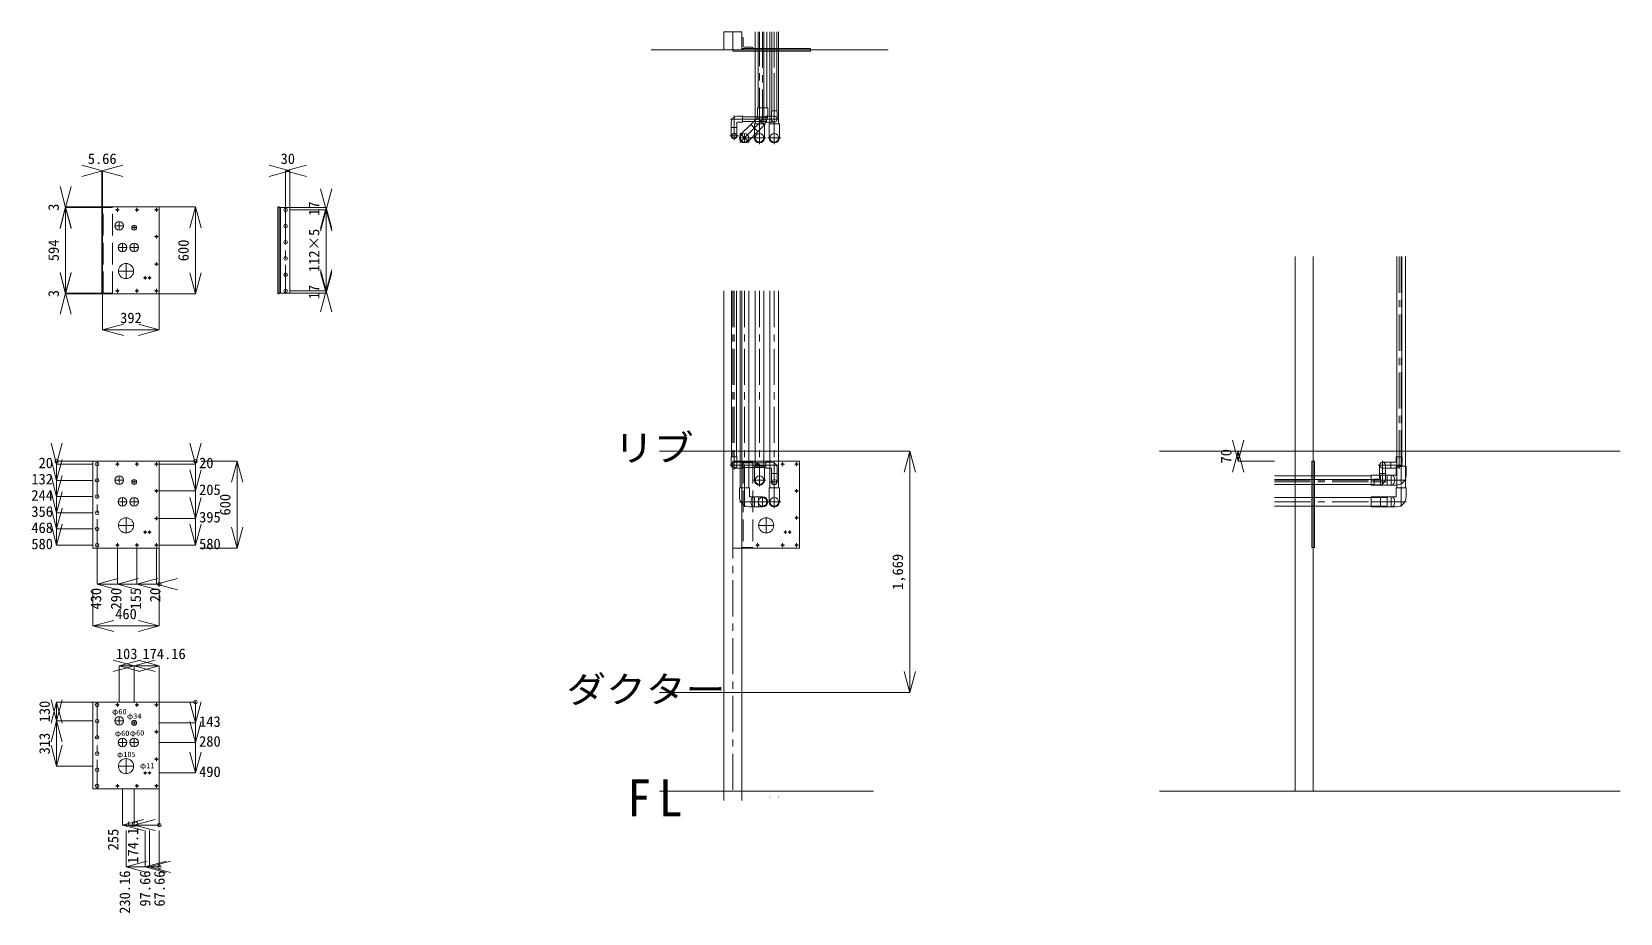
# Model space of a CAD drawing. Units: millimetres at full size, sheet at 1:50. Extents: x -29943 to 12787, y -4404 to 10657.
# Drawn here: x -29943 to -18958, y -2140 to 3954 of the extents above; entities that cross this region are included whole.
import ezdxf
from ezdxf.enums import TextEntityAlignment as Align

# ---------------------------------------------------------------- set-up
doc = ezdxf.new("R2010")
doc.units = ezdxf.units.MM
doc.header["$LTSCALE"] = 50
doc.header["$PDMODE"] = 32
doc.header["$PDSIZE"] = 25
doc.linetypes.add('CHAIN1', pattern=[8, 5, -1, 1, -1])
doc.linetypes.add('DASHED3', pattern=[4, 3, -1])
for name, color, linetype, lineweight in [('3-0_Lev', 3, 'Continuous', 9), ('3-1_125sq', 7, 'Continuous', 9), ('3-2_カチオン添加', 7, 'Continuous', 18), ('3-3_混合槽移送', 7, 'Continuous', 18), ('3-4_受ピット移送', 7, 'Continuous', 18), ('3-5_市水', 7, 'Continuous', 18), ('3-7_PL', 4, 'Continuous', 9), ('3-8_カチオンH', 4, 'CHAIN1', 9), ('3-9_混合槽H', 4, 'CHAIN1', 9), ('3-A_受ピットH', 4, 'CHAIN1', 9), ('3-B_市水H', 4, 'CHAIN1', 9), ('3-C_ケーブルH', 4, 'CHAIN1', 9), ('3-E_寸法', 4, 'Continuous', 9)]:
    doc.layers.add(name, color=color, linetype=linetype, lineweight=lineweight)
doc.styles.add('ＭＳ ゴシック', font='')
doc.styles.get('ＭＳ ゴシック').set_extended_font_data('MS Gothic')

msp = doc.modelspace()

# ---------------------------------------------------------------- linework, layer by layer
at = {"layer": '3-0_Lev'}
for p, q in [((-25600.66, 1054.34), (-24121.34, 1054.34)), ((-22143.74, 1054.34), (-18958.31, 1054.34)), ((-25600.66, -614.66), (-24121.34, -614.66)), ((-25600.66, -1295.66), (-24121.34, -1295.66)), ((-22143.74, -1295.66), (-18958.31, -1295.66))]:
    msp.add_line(p, q, dxfattribs=at)
at = {"layer": '3-1_125sq', "color": 4, "linetype": 'CHAIN1'}
for p, q in [((-25093.89, 3828.61), (-25093.89, 3953.61)), ((-25102.89, 3233.61), (-25068.89, 3233.61)), ((-25043.89, 3220.61), (-24983.89, 3220.61)), ((-24940.69, 3220.61), (-24880.69, 3220.61)), ((-24835.96, 3220.61), (-24775.96, 3220.61)), ((-25093.89, 2161.82), (-25093.89, -1335.35))]:
    msp.add_line(p, q, dxfattribs=at)
at = {"layer": '3-1_125sq'}
for p, q in [((-25660.5, 3828.61), (-24019.77, 3828.61)), ((-21206.6, 2398.87), (-21206.6, -1295.66)), ((-21081.6, 2398.87), (-21081.6, -1295.66)), ((-25156.39, 2161.82), (-25156.39, -1361.5)), ((-25031.39, 2161.82), (-25031.39, -1361.5))]:
    msp.add_line(p, q, dxfattribs=at)
msp.add_lwpolyline([(-25156.39, 3828.61), (-25031.39, 3828.61), (-25031.39, 3953.61), (-25156.39, 3953.61)], close=True, dxfattribs=at)
at = {"layer": '3-2_カチオン添加'}
for p, q in [((-24824.89, 3407.61), (-24824.89, 3953.61)), ((-24790.89, 3407.61), (-24790.89, 3953.61)), ((-24827.89, 3407.61), (-24787.89, 3407.61)), ((-24827.89, 3349.61), (-24827.89, 3407.61)), ((-24787.89, 3407.61), (-24787.89, 3349.61)), ((-25105.89, 3291.61), (-25105.89, 3329.61)), ((-25065.89, 3369.61), (-25027.89, 3369.61)), ((-25027.89, 3329.61), (-25065.89, 3329.61)), ((-25065.89, 3329.61), (-25065.89, 3291.61)), ((-25027.89, 3369.61), (-25027.89, 3329.61)), ((-25027.89, 3366.61), (-24865.89, 3366.61)), ((-25027.89, 3332.61), (-24865.89, 3332.61)), ((-24865.89, 3369.61), (-24807.89, 3369.61)), ((-24865.89, 3329.61), (-24865.89, 3369.61)), ((-24807.89, 3329.61), (-24865.89, 3329.61)), ((-25105.89, 3291.61), (-25065.89, 3291.61)), ((-25105.89, 3233.61), (-25105.89, 3291.61)), ((-25065.89, 3291.61), (-25105.89, 3291.61)), ((-25065.89, 3291.61), (-25065.89, 3233.61)), ((-20503.6, 2398.87), (-20503.6, 1015.34)), ((-20469.6, 2398.87), (-20469.6, 1015.34)), ((-25105.89, 1015.34), (-25065.89, 1015.34)), ((-25105.89, 957.34), (-25105.89, 1015.34)), ((-25065.89, 1015.34), (-25065.89, 957.34)), ((-20506.6, 1015.34), (-20466.6, 1015.34)), ((-20506.6, 977.34), (-20506.6, 1015.34)), ((-20466.6, 1015.34), (-20466.6, 977.34)), ((-25085.89, 977.34), (-25027.89, 977.34)), ((-25027.89, 937.34), (-25085.89, 937.34)), ((-25027.89, 977.34), (-25027.89, 937.34)), ((-24865.89, 977.34), (-24827.89, 977.34)), ((-24865.89, 937.34), (-24865.89, 977.34)), ((-24827.89, 937.34), (-24865.89, 937.34)), ((-24827.89, 899.34), (-24827.89, 937.34)), ((-24827.89, 899.34), (-24787.89, 899.34)), ((-24827.89, 841.34), (-24827.89, 899.34)), ((-24787.89, 899.34), (-24827.89, 899.34)), ((-24787.89, 937.34), (-24787.89, 899.34)), ((-24787.89, 899.34), (-24787.89, 841.34)), ((-20622.6, 899.34), (-20622.6, 957.34)), ((-20582.6, 899.34), (-20622.6, 899.34)), ((-20622.6, 899.34), (-20582.6, 899.34)), ((-20622.6, 861.34), (-20622.6, 899.34)), ((-20602.6, 977.34), (-20544.6, 977.34)), ((-20544.6, 937.34), (-20602.6, 937.34)), ((-20582.6, 957.34), (-20582.6, 899.34)), ((-20582.6, 899.34), (-20582.6, 861.34)), ((-20544.6, 977.34), (-20506.6, 977.34)), ((-20544.6, 937.34), (-20544.6, 977.34)), ((-20544.6, 977.34), (-20544.6, 937.34)), ((-20506.6, 937.34), (-20544.6, 937.34)), ((-20660.6, 858.34), (-21349.94, 858.34)), ((-20660.6, 824.34), (-21349.94, 824.34)), ((-20660.6, 861.34), (-20622.6, 861.34)), ((-20660.6, 821.34), (-20660.6, 861.34)), ((-20622.6, 821.34), (-20660.6, 821.34))]:
    msp.add_line(p, q, dxfattribs=at)
at = {"layer": '3-2_カチオン添加', "color": 4, "linetype": 'CHAIN1', "lineweight": 9}
for p, q in [((-24807.89, 3407.61), (-24807.89, 3953.61)), ((-24807.89, 3319.61), (-24807.89, 3417.61)), ((-25017.89, 3349.61), (-25110.53, 3349.61)), ((-25085.89, 3281.61), (-25085.89, 3374.25)), ((-25085.89, 3203.61), (-25085.89, 3301.61)), ((-25027.89, 3349.61), (-24865.89, 3349.61)), ((-24777.89, 3349.61), (-24875.89, 3349.61)), ((-24837.89, 3349.61), (-24777.89, 3349.61)), ((-24807.89, 3319.61), (-24807.89, 3379.61)), ((-25115.89, 3233.61), (-25055.89, 3233.61)), ((-25085.89, 3216.61), (-25085.89, 3250.61)), ((-20486.6, 2398.87), (-20486.6, 1015.34)), ((-25085.89, 2161.82), (-25085.89, 1015.34)), ((-25085.89, 927.34), (-25085.89, 1025.34)), ((-20486.6, 1025.34), (-20486.6, 932.7)), ((-25115.89, 957.34), (-25055.89, 957.34)), ((-25115.89, 957.34), (-25017.89, 957.34)), ((-25085.89, 987.34), (-25085.89, 927.34)), ((-24865.89, 957.34), (-25027.89, 957.34)), ((-24875.89, 957.34), (-24783.25, 957.34)), ((-24807.89, 889.34), (-24807.89, 981.98)), ((-24807.89, 811.34), (-24807.89, 909.34)), ((-20632.6, 957.34), (-20534.6, 957.34)), ((-20572.6, 957.34), (-20632.6, 957.34)), ((-20602.6, 987.34), (-20602.6, 841.34)), ((-20602.6, 987.34), (-20602.6, 899.34)), ((-20602.6, 909.34), (-20602.6, 816.7)), ((-20554.6, 957.34), (-20461.96, 957.34)), ((-24837.89, 841.34), (-24777.89, 841.34)), ((-21349.94, 841.34), (-20660.6, 841.34)), ((-20670.6, 841.34), (-20577.96, 841.34))]:
    msp.add_line(p, q, dxfattribs=at)
at = {"layer": '3-2_カチオン添加', "color": 3, "lineweight": 9}
for p, q in [((-25102.89, 2161.82), (-25102.89, 1015.34)), ((-25068.89, 2161.82), (-25068.89, 1015.34)), ((-25027.89, 974.34), (-24865.89, 974.34)), ((-25027.89, 940.34), (-24865.89, 940.34))]:
    msp.add_line(p, q, dxfattribs=at)
at = {"layer": '3-2_カチオン添加', "lineweight": 9}
msp.add_circle((-25085.89, 3233.61), 17, dxfattribs=at)
at = {"layer": '3-2_カチオン添加'}
for centre, radius, start, end in [((-25065.89, 3329.61), 40, 90, 180), ((-24807.89, 3349.61), 20, 180, 0), ((-24807.89, 3349.61), 20, 270, 90), ((-25085.89, 3233.61), 20, 180, 0), ((-25085.89, 957.34), 20, 90, 270), ((-25085.89, 957.34), 20, 180, 0), ((-24827.89, 937.34), 40, 0, 90), ((-20602.6, 957.34), 20, 90, 270), ((-20602.6, 957.34), 20, 0, 180), ((-20506.6, 977.34), 40, 270, 0), ((-24807.89, 841.34), 20, 180, 0), ((-20622.6, 861.34), 40, 270, 0)]:
    msp.add_arc(centre, radius, start, end, dxfattribs=at)
at = {"layer": '3-3_混合槽移送'}
for p, q in [((-24918.73, 3426.77), (-24918.73, 3953.61)), ((-24858.73, 3426.77), (-24858.73, 3953.61)), ((-24923.73, 3426.77), (-24923.73, 3362.34)), ((-24970.76, 3313.24), (-24925.2, 3358.8)), ((-24921.26, 3263.74), (-24970.76, 3313.24)), ((-24921.26, 3263.74), (-24888.88, 3296.12)), ((-25048.89, 800.34), (-24978.89, 800.34)), ((-25048.89, 739.34), (-25048.89, 800.34)), ((-24978.89, 800.34), (-24978.89, 739.34)), ((-24888.73, 739.34), (-24945.89, 739.34)), ((-24888.73, 669.34), (-24945.89, 669.34)), ((-20679.76, 739.34), (-20541.48, 739.34)), ((-20679.76, 669.34), (-20679.76, 739.34)), ((-20679.76, 669.34), (-20541.48, 669.34)), ((-20569.6, 669.34), (-20569.6, 739.34)), ((-20569.6, 739.34), (-20508.6, 739.34)), ((-20508.6, 669.34), (-20569.6, 669.34))]:
    msp.add_line(p, q, dxfattribs=at)
at = {"layer": '3-3_混合槽移送', "color": 4, "linetype": 'CHAIN1', "lineweight": 9}
for p, q in [((-24888.73, 3953.61), (-24888.73, 3426.77)), ((-24888.73, 3426.77), (-24888.73, 3345.77)), ((-25045.71, 3188.79), (-24938.94, 3295.56)), ((-24946.01, 3288.49), (-24888.73, 3345.77)), ((-25045.71, 3252.43), (-24982.07, 3188.79)), ((-25013.89, 3190.61), (-25013.89, 3250.61)), ((-25013.89, 3220.61), (-24882.5, 3220.61)), ((-20473.6, 2398.87), (-20473.6, 800.34)), ((-25013.89, 2161.82), (-25013.89, 800.34)), ((-25013.89, 810.34), (-25013.89, 668.72)), ((-20473.6, 810.34), (-20473.6, 668.72)), ((-24907.89, 704.34), (-25049.51, 704.34)), ((-24853.73, 704.34), (-24970.53, 704.34)), ((-24946.01, 669.34), (-24946.01, 739.34)), ((-24888.73, 739.34), (-24888.73, 669.34)), ((-21349.94, 704.34), (-20679.76, 704.34)), ((-20679.76, 704.34), (-20516.73, 704.34)), ((-20579.6, 704.34), (-20437.98, 704.34)), ((-20541.48, 669.34), (-20541.48, 739.34))]:
    msp.add_line(p, q, dxfattribs=at)
at = {"layer": '3-3_混合槽移送', "color": 1}
for p, q in [((-24946.01, 3288.49), (-24888.73, 3345.77)), ((-24888.73, 3380.98), (-24888.73, 3345.77)), ((-24853.73, 704.34), (-24970.53, 704.34)), ((-24888.73, 669.34), (-24888.73, 739.34)), ((-20679.76, 704.34), (-20516.73, 704.34))]:
    msp.add_line(p, q, dxfattribs=at)
at = {"layer": '3-3_混合槽移送', "color": 2}
for p, q in [((-24880.64, 3312.22), (-24922.28, 3353.86)), ((-24918.18, 3363.77), (-24859.28, 3363.77)), ((-20616.76, 674.89), (-20616.76, 733.79))]:
    msp.add_line(p, q, dxfattribs=at)
at = {"layer": '3-3_混合槽移送', "color": 3, "lineweight": 9}
for p, q in [((-20503.6, 2398.87), (-20503.6, 800.34)), ((-20443.6, 2398.87), (-20443.6, 800.34)), ((-25043.89, 2161.82), (-25043.89, 800.34)), ((-24983.89, 2161.82), (-24983.89, 800.34)), ((-20679.76, 734.34), (-21349.94, 734.34)), ((-20679.76, 674.34), (-21349.94, 674.34))]:
    msp.add_line(p, q, dxfattribs=at)
at = {"layer": '3-3_混合槽移送'}
for points in [[(-24923.73, 3426.77), (-24853.73, 3426.77), (-24853.73, 3380.98)], [(-25038.64, 3245.36), (-24970.76, 3313.24), (-24921.26, 3263.74), (-24989.14, 3195.86)], [(-20508.6, 739.34), (-20508.6, 800.34), (-20438.6, 800.34), (-20438.6, 739.34)], [(-24978.89, 739.34), (-24917.89, 739.34), (-24917.89, 669.34), (-24978.89, 669.34)]]:
    msp.add_lwpolyline(points, dxfattribs=at)
at = {"layer": '3-3_混合槽移送', "lineweight": 9}
msp.add_circle((-25013.89, 3220.61), 30, dxfattribs=at)
at = {"layer": '3-3_混合槽移送'}
for centre, radius, start, end in [((-24928.73, 3362.34), 5, 315, 0), ((-24973.73, 3380.98), 120, 315, 0), ((-25013.89, 3220.61), 35, 135, 315), ((-24978.89, 739.34), 70, 180, 270), ((-24888.73, 704.34), 35, 270, 90), ((-20508.6, 739.34), 70, 270, 0)]:
    msp.add_arc(centre, radius, start, end, dxfattribs=at)
at = {"layer": '3-3_混合槽移送', "color": 1}
msp.add_arc((-24973.73, 3380.98), 85, 315, 0, dxfattribs=at)
at = {"layer": '3-3_混合槽移送'}
for centre, major_axis, ratio in [((-24945.89, 704.34), (0, 35), 0.703874), ((-20541.48, 704.34), (0, -35), 0.707107)]:
    msp.add_ellipse(centre, major_axis=major_axis, ratio=ratio, start_param=6.28318531, end_param=9.42477796, dxfattribs=at)
at = {"layer": '3-4_受ピット移送'}
for p, q in [((-24940.89, 3953.61), (-24940.89, 3316.61)), ((-24880.89, 3953.61), (-24880.89, 3316.61)), ((-24945.89, 3316.61), (-24875.89, 3316.61)), ((-24945.89, 3220.61), (-24945.89, 3316.61)), ((-24875.89, 3316.61), (-24875.89, 3220.61)), ((-20503.6, 950.34), (-20503.6, 2398.87)), ((-20443.6, 950.34), (-20443.6, 2398.87)), ((-20679.76, 884.34), (-21349.94, 884.34)), ((-20679.76, 889.34), (-20541.48, 889.34)), ((-20679.76, 819.34), (-20679.76, 889.34)), ((-20569.6, 819.34), (-20569.6, 889.34)), ((-20569.6, 889.34), (-20508.6, 889.34)), ((-20679.76, 824.34), (-21349.94, 824.34)), ((-20679.76, 819.34), (-20541.48, 819.34)), ((-20508.6, 819.34), (-20569.6, 819.34))]:
    msp.add_line(p, q, dxfattribs=at)
at = {"layer": '3-4_受ピット移送', "color": 4, "linetype": 'CHAIN1', "lineweight": 9}
for p, q in [((-24910.89, 3316.61), (-24910.89, 3953.61)), ((-24910.89, 3175.61), (-24910.89, 3326.61)), ((-24955.89, 3220.61), (-24865.89, 3220.61)), ((-24940.89, 3220.61), (-24880.89, 3220.61)), ((-24910.9, 3190.61), (-24910.88, 3250.61)), ((-20473.6, 950.34), (-20473.6, 2398.87)), ((-24910.89, 2161.82), (-24910.89, 950.34)), ((-24910.89, 809.34), (-24910.89, 960.34)), ((-20541.48, 819.34), (-20541.48, 889.34)), ((-20473.6, 960.34), (-20473.6, 818.72)), ((-24955.89, 854.34), (-24865.89, 854.34)), ((-21349.94, 854.34), (-20679.76, 854.34)), ((-20679.76, 854.34), (-20516.73, 854.34)), ((-20579.6, 854.34), (-20437.98, 854.34))]:
    msp.add_line(p, q, dxfattribs=at)
at = {"layer": '3-4_受ピット移送', "color": 3, "lineweight": 9}
for p, q in [((-24940.89, 950.34), (-24940.89, 2161.82)), ((-24880.89, 950.34), (-24880.89, 2161.82)), ((-24837.89, -1335.35), (-24837.89, -1338.79))]:
    msp.add_line(p, q, dxfattribs=at)
at = {"layer": '3-4_受ピット移送', "color": 2}
msp.add_line((-20616.76, 824.89), (-20616.76, 883.79), dxfattribs=at)
at = {"layer": '3-4_受ピット移送', "color": 1}
msp.add_line((-20679.76, 854.34), (-20516.73, 854.34), dxfattribs=at)
at = {"layer": '3-4_受ピット移送', "lineweight": 9}
msp.add_line((-24777.89, -1335.35), (-24777.89, -1338.79), dxfattribs=at)
at = {"layer": '3-4_受ピット移送'}
for points in [[(-24945.89, 854.34), (-24945.89, 950.34), (-24875.89, 950.34), (-24875.89, 854.34)], [(-20508.6, 889.34), (-20508.6, 950.34), (-20438.6, 950.34), (-20438.6, 889.34)]]:
    msp.add_lwpolyline(points, dxfattribs=at)
at = {"layer": '3-4_受ピット移送', "lineweight": 9}
msp.add_circle((-24910.89, 3220.61), 30, dxfattribs=at)
at = {"layer": '3-4_受ピット移送'}
for centre, radius, start in [((-24910.89, 3220.61), 35, 180), ((-20508.6, 889.34), 70, 270), ((-24910.89, 854.34), 35, 180)]:
    msp.add_arc(centre, radius, start, 0, dxfattribs=at)
msp.add_ellipse((-20541.48, 854.34), major_axis=(0, -35), ratio=0.707107, start_param=6.28318531, end_param=9.42477796, dxfattribs=at)
at = {"layer": '3-5_市水'}
for p, q in [((-24837.89, 3316.61), (-24837.89, 3953.61)), ((-24777.89, 3316.61), (-24777.89, 3953.61)), ((-20503.6, 800.34), (-20503.6, 2398.87)), ((-20569.6, 734.34), (-21349.94, 734.34)), ((-20569.6, 674.34), (-21349.94, 674.34)), ((-20569.6, 669.34), (-20569.6, 739.34)), ((-20569.6, 739.34), (-20508.6, 739.34)), ((-20508.6, 669.34), (-20569.6, 669.34))]:
    msp.add_line(p, q, dxfattribs=at)
at = {"layer": '3-5_市水', "color": 4, "linetype": 'CHAIN1', "lineweight": 9}
for p, q in [((-24807.89, 3316.61), (-24807.89, 3953.61)), ((-24807.89, 3175.61), (-24807.89, 3326.61)), ((-24852.89, 3220.61), (-24762.89, 3220.61)), ((-24807.94, 3190.61), (-24807.83, 3250.61)), ((-20473.6, 2398.87), (-20473.6, 800.34)), ((-24807.89, 2161.82), (-24807.89, 800.34)), ((-24807.89, 659.34), (-24807.89, 810.34)), ((-20473.6, 810.34), (-20473.6, 668.72)), ((-24852.89, 704.34), (-24762.89, 704.34)), ((-21349.94, 704.34), (-20569.6, 704.34)), ((-20579.6, 704.34), (-20437.98, 704.34))]:
    msp.add_line(p, q, dxfattribs=at)
at = {"layer": '3-5_市水', "color": 3, "lineweight": 9}
for p, q in [((-24837.89, 2161.82), (-24837.89, 800.34)), ((-24777.89, 2161.82), (-24777.89, 800.34))]:
    msp.add_line(p, q, dxfattribs=at)
at = {"layer": '3-5_市水'}
for points in [[(-24842.89, 3220.61), (-24842.89, 3316.61), (-24772.89, 3316.61), (-24772.89, 3220.61)], [(-20443.6, 800.34), (-20443.6, 2394.01), (-20443.6, 2398.87)], [(-24842.89, 704.34), (-24842.89, 800.34), (-24772.89, 800.34), (-24772.89, 704.34)], [(-20508.6, 739.34), (-20508.6, 800.34), (-20438.6, 800.34), (-20438.6, 739.34)]]:
    msp.add_lwpolyline(points, dxfattribs=at)
at = {"layer": '3-5_市水', "lineweight": 9}
msp.add_circle((-24807.89, 3220.61), 30, dxfattribs=at)
at = {"layer": '3-5_市水'}
for centre, radius, start in [((-24807.89, 3220.61), 35, 180), ((-24807.89, 704.34), 35, 180), ((-20508.6, 739.34), 70, 270)]:
    msp.add_arc(centre, radius, start, 0, dxfattribs=at)
at = {"layer": '3-7_PL', "color": 7, "lineweight": 18}
for p, q in [((-25031.39, 3913.61), (-25031.39, 3838.61)), ((-25028.39, 3913.61), (-25031.39, 3913.61)), ((-25022.39, 3856.11), (-25022.39, 3907.61)), ((-24962.39, 3847.61), (-25013.89, 3847.61)), ((-25031.39, 3838.61), (-24956.39, 3838.61)), ((-24956.39, 3838.61), (-24956.39, 3841.61))]:
    msp.add_line(p, q, dxfattribs=at)
at = {"layer": '3-7_PL', "color": 7}
for p, q in [((-25093.73, 3828.61), (-24558.73, 3828.61)), ((-25093.73, 3818.61), (-24558.73, 3818.61)), ((-25026.39, 3838.61), (-24558.73, 3838.61)), ((-24558.73, 3818.61), (-24558.73, 3838.61)), ((-29452.55, 2739.37), (-29458.21, 2739.37)), ((-29458.21, 2145.37), (-29458.21, 2739.37)), ((-29452.55, 2142.37), (-29452.55, 2742.37)), ((-29060.55, 2742.37), (-29452.55, 2742.37)), ((-29060.55, 2142.37), (-29060.55, 2742.37)), ((-28241.96, 2742.37), (-28231.96, 2742.37)), ((-28241.96, 2742.37), (-28241.96, 2142.37)), ((-28231.96, 2742.37), (-28231.96, 2142.37)), ((-28231.96, 2739.37), (-28156.96, 2739.37)), ((-28222.96, 2739.37), (-28222.96, 2145.37)), ((-28156.96, 2739.37), (-28156.96, 2145.37)), ((-29452.55, 2145.37), (-29458.21, 2145.37)), ((-29060.55, 2142.37), (-29452.55, 2142.37)), ((-28241.96, 2142.37), (-28231.96, 2142.37)), ((-28231.96, 2145.37), (-28156.96, 2145.37)), ((-29520.55, 984.34), (-29520.55, 384.34)), ((-29060.55, 984.34), (-29520.55, 984.34)), ((-29060.55, 384.34), (-29060.55, 984.34)), ((-25093.89, 984.34), (-25093.89, 388.84)), ((-24633.73, 984.34), (-25093.89, 984.34)), ((-24633.73, 384.34), (-24633.73, 984.34)), ((-21091.6, 984.34), (-21071.6, 984.34)), ((-21081.6, 984.34), (-21081.6, 388.84)), ((-21071.6, 984.34), (-21071.6, 388.84)), ((-29060.55, 384.34), (-29520.55, 384.34)), ((-24633.73, 384.34), (-25093.89, 384.34)), ((-29520.55, -680.58), (-29520.55, -1280.58)), ((-29060.55, -680.58), (-29520.55, -680.58)), ((-29060.55, -1280.58), (-29060.55, -680.58)), ((-29060.55, -1280.58), (-29520.55, -1280.58))]:
    msp.add_line(p, q, dxfattribs=at)
at = {"layer": '3-7_PL'}
for p, q in [((-27906.96, 2722.37), (-27945.79, 2867.26)), ((-27906.96, 2722.37), (-27868.14, 2867.26)), ((-27906.96, 2739.37), (-28156.96, 2739.37)), ((-27906.96, 2722.37), (-28156.96, 2722.37)), ((-27906.96, 2739.37), (-27945.79, 2594.48)), ((-27906.96, 2722.37), (-27945.79, 2577.48)), ((-27906.96, 2739.37), (-27906.96, 2722.37)), ((-27906.96, 2739.37), (-27868.14, 2594.48)), ((-27906.96, 2722.37), (-27906.96, 2162.37)), ((-27906.96, 2722.37), (-27868.14, 2577.48)), ((-27906.96, 2162.37), (-27945.79, 2307.26)), ((-27906.96, 2162.37), (-27868.14, 2307.26)), ((-27906.96, 2145.37), (-27945.79, 2290.26)), ((-27906.96, 2145.37), (-27868.14, 2290.26)), ((-27906.96, 2162.37), (-28156.96, 2162.37)), ((-27906.96, 2145.37), (-28156.96, 2145.37)), ((-27906.96, 2162.37), (-27945.79, 2017.48)), ((-27906.96, 2162.37), (-27906.96, 2145.37)), ((-27906.96, 2162.37), (-27868.14, 2017.48))]:
    msp.add_line(p, q, dxfattribs=at)
at = {"layer": '3-7_PL', "color": 7, "linetype": 'DASHED3'}
for p, q in [((-29383.21, 2739.37), (-29452.55, 2739.37)), ((-29449.21, 2145.37), (-29449.21, 2739.37)), ((-29383.21, 2145.37), (-29383.21, 2739.37)), ((-29383.21, 2145.37), (-29452.55, 2145.37)), ((-25093.89, 981.34), (-25093.89, 384.34)), ((-24956.39, 981.34), (-25031.39, 981.34)), ((-25031.39, 384.34), (-25031.39, 981.34)), ((-25022.39, 981.34), (-25022.39, 387.34)), ((-24956.39, 981.34), (-24956.39, 387.34)), ((-24956.39, 387.34), (-25031.39, 387.34))]:
    msp.add_line(p, q, dxfattribs=at)
at = {"layer": '3-7_PL', "linetype": 'CHAIN1'}
for p, q in [((-29337.55, 2722.37), (-29363.55, 2722.37)), ((-29350.55, 2709.37), (-29350.55, 2735.37)), ((-29202.55, 2722.37), (-29228.55, 2722.37)), ((-29215.55, 2709.37), (-29215.55, 2735.37)), ((-29067.55, 2722.37), (-29093.55, 2722.37)), ((-29080.55, 2709.37), (-29080.55, 2735.37)), ((-28186.96, 2742.37), (-28186.96, 2145.37)), ((-28186.96, 2739.37), (-28186.96, 2722.37)), ((-29067.55, 2537.37), (-29093.55, 2537.37)), ((-29080.55, 2524.37), (-29080.55, 2550.37)), ((-29067.55, 2347.37), (-29093.55, 2347.37)), ((-29080.55, 2334.37), (-29080.55, 2360.37)), ((-29337.55, 2162.37), (-29363.55, 2162.37)), ((-29350.55, 2149.37), (-29350.55, 2175.37)), ((-29202.55, 2162.37), (-29228.55, 2162.37)), ((-29215.55, 2149.37), (-29215.55, 2175.37)), ((-29067.55, 2162.37), (-29093.55, 2162.37)), ((-29080.55, 2149.37), (-29080.55, 2175.37)), ((-29490.55, 984.34), (-29490.55, 384.34)), ((-29337.55, 964.34), (-29363.55, 964.34)), ((-29350.55, 951.34), (-29350.55, 977.34)), ((-29202.55, 964.34), (-29228.55, 964.34)), ((-29215.55, 951.34), (-29215.55, 977.34)), ((-29067.55, 964.34), (-29093.55, 964.34)), ((-29080.55, 951.34), (-29080.55, 977.34)), ((-24910.73, 964.34), (-24936.73, 964.34)), ((-24923.73, 951.34), (-24923.73, 977.34)), ((-24737.73, 964.34), (-24763.73, 964.34)), ((-24750.73, 951.34), (-24750.73, 977.34)), ((-24640.73, 964.34), (-24666.73, 964.34)), ((-24653.73, 951.34), (-24653.73, 977.34)), ((-29067.55, 779.34), (-29093.55, 779.34)), ((-29080.55, 766.34), (-29080.55, 792.34)), ((-24640.73, 779.34), (-24666.73, 779.34)), ((-24653.73, 766.34), (-24653.73, 792.34)), ((-29067.55, 589.34), (-29093.55, 589.34)), ((-29080.55, 576.34), (-29080.55, 602.34)), ((-24640.73, 593.84), (-24666.73, 593.84)), ((-24653.73, 580.84), (-24653.73, 606.84)), ((-29337.55, 404.34), (-29363.55, 404.34)), ((-29350.55, 391.34), (-29350.55, 417.34)), ((-29202.55, 404.34), (-29228.55, 404.34)), ((-29215.55, 391.34), (-29215.55, 417.34)), ((-29067.55, 404.34), (-29093.55, 404.34)), ((-29080.55, 391.34), (-29080.55, 417.34)), ((-24910.73, 404.34), (-24936.73, 404.34)), ((-24923.73, 391.34), (-24923.73, 417.34)), ((-24737.73, 404.34), (-24763.73, 404.34)), ((-24750.73, 391.34), (-24750.73, 417.34)), ((-24640.73, 404.34), (-24666.73, 404.34)), ((-24653.73, 391.34), (-24653.73, 417.34)), ((-29490.55, -680.58), (-29490.55, -1280.58)), ((-29337.55, -700.58), (-29363.55, -700.58)), ((-29350.55, -713.58), (-29350.55, -687.58)), ((-29202.55, -700.58), (-29228.55, -700.58)), ((-29215.55, -713.58), (-29215.55, -687.58)), ((-29067.55, -700.58), (-29093.55, -700.58)), ((-29080.55, -713.58), (-29080.55, -687.58)), ((-29080.55, -898.58), (-29080.55, -872.58)), ((-29067.55, -885.58), (-29093.55, -885.58)), ((-29067.55, -1075.58), (-29093.55, -1075.58)), ((-29080.55, -1088.58), (-29080.55, -1062.58)), ((-29337.55, -1260.58), (-29363.55, -1260.58)), ((-29350.55, -1273.58), (-29350.55, -1247.58)), ((-29202.55, -1260.58), (-29228.55, -1260.58)), ((-29215.55, -1273.58), (-29215.55, -1247.58)), ((-29067.55, -1260.58), (-29093.55, -1260.58)), ((-29080.55, -1273.58), (-29080.55, -1247.58))]:
    msp.add_line(p, q, dxfattribs=at)
at = {"layer": '3-7_PL', "color": 7}
msp.add_lwpolyline([(-21091.6, 984.34), (-21091.6, 388.84), (-21071.6, 388.84)], dxfattribs=at)
for centre in [(-29350.55, 2722.37), (-29215.55, 2722.37), (-29080.55, 2722.37), (-29080.55, 2537.37), (-29080.55, 2347.37), (-29350.55, 2162.37), (-29215.55, 2162.37), (-29080.55, 2162.37), (-29350.55, 964.34), (-29215.55, 964.34), (-29080.55, 964.34), (-24923.73, 964.34), (-24750.73, 964.34), (-24653.73, 964.34), (-29080.55, 779.34), (-24653.73, 779.34), (-29080.55, 589.34), (-24653.73, 593.84), (-29350.55, 404.34), (-29215.55, 404.34), (-29080.55, 404.34), (-24923.73, 404.34), (-24750.73, 404.34), (-24653.73, 404.34), (-29350.55, -700.58), (-29215.55, -700.58), (-29080.55, -700.58), (-29080.55, -885.58), (-29080.55, -1075.58), (-29350.55, -1260.58), (-29215.55, -1260.58), (-29080.55, -1260.58)]:
    msp.add_circle(centre, 6.5, dxfattribs=at)
at = {"layer": '3-7_PL', "color": 7, "lineweight": 18}
for centre, radius, start, end in [((-25028.39, 3907.61), 6, 0, 90), ((-25013.89, 3856.11), 8.5, 180, 270), ((-24962.39, 3841.61), 6, 0, 90)]:
    msp.add_arc(centre, radius, start, end, dxfattribs=at)
at = {"layer": '3-7_PL'}
for p in [(-28186.96, 2722.37), (-28186.96, 2610.37), (-28186.96, 2498.37), (-28186.96, 2386.37), (-28186.96, 2274.37), (-28186.96, 2162.37), (-29490.55, 964.34), (-29490.55, 852.34), (-29490.55, 740.34), (-29490.55, 628.34), (-29490.55, 516.34), (-29490.55, 404.34), (-29490.55, -700.58), (-29490.55, -812.58), (-29490.55, -924.58), (-29490.55, -1036.58), (-29490.55, -1148.58), (-29490.55, -1260.58)]:
    msp.add_point(p, dxfattribs=at)
at = {"layer": '3-8_カチオンH'}
for p, q in [((-29251.71, 2599.37), (-29217.71, 2599.37)), ((-29234.71, 2616.37), (-29234.71, 2582.37)), ((-29251.71, 841.34), (-29217.71, 841.34)), ((-29234.71, 858.34), (-29234.71, 824.34)), ((-24824.89, 841.34), (-24790.89, 841.34)), ((-24807.89, 858.34), (-24807.89, 824.34)), ((-29251.71, -823.58), (-29217.71, -823.58)), ((-29234.71, -806.58), (-29234.71, -840.58))]:
    msp.add_line(p, q, dxfattribs=at)
at = {"layer": '3-8_カチオンH', "color": 7, "linetype": 'Continuous'}
for centre in [(-29234.71, 2599.37), (-29234.71, 841.34), (-24807.89, 841.34), (-29234.71, -823.58)]:
    msp.add_circle(centre, 17, dxfattribs=at)
at = {"layer": '3-9_混合槽H'}
for p, q in [((-29345.55, 2462.37), (-29285.55, 2462.37)), ((-29315.55, 2492.37), (-29315.55, 2432.37)), ((-29345.55, 704.34), (-29285.55, 704.34)), ((-29315.55, 734.34), (-29315.55, 674.34)), ((-24918.73, 704.34), (-24858.73, 704.34)), ((-24888.73, 734.34), (-24888.73, 674.34)), ((-29345.55, -960.58), (-29285.55, -960.58)), ((-29315.55, -930.58), (-29315.55, -990.58))]:
    msp.add_line(p, q, dxfattribs=at)
at = {"layer": '3-9_混合槽H', "color": 7, "linetype": 'Continuous'}
for centre in [(-29315.55, 2462.37), (-29315.55, 704.34), (-24888.73, 704.34), (-29315.55, -960.58)]:
    msp.add_circle(centre, 30, dxfattribs=at)
at = {"layer": '3-A_受ピットH'}
for p, q in [((-29337.71, 2642.37), (-29337.71, 2582.37)), ((-29367.71, 2612.37), (-29307.71, 2612.37)), ((-29337.71, 884.34), (-29337.71, 824.34)), ((-24910.89, 884.34), (-24910.89, 824.34)), ((-29367.71, 854.34), (-29307.71, 854.34)), ((-24940.89, 854.34), (-24880.89, 854.34)), ((-29367.71, -810.58), (-29307.71, -810.58)), ((-29337.71, -780.58), (-29337.71, -840.58))]:
    msp.add_line(p, q, dxfattribs=at)
at = {"layer": '3-A_受ピットH', "color": 7, "linetype": 'Continuous'}
for centre in [(-29337.71, 2612.37), (-29337.71, 854.34), (-24910.89, 854.34), (-29337.71, -810.58)]:
    msp.add_circle(centre, 30, dxfattribs=at)
at = {"layer": '3-B_市水H'}
for p, q in [((-29264.71, 2462.37), (-29204.71, 2462.37)), ((-29234.71, 2492.37), (-29234.71, 2432.37)), ((-29264.71, 704.34), (-29204.71, 704.34)), ((-29234.71, 734.34), (-29234.71, 674.34)), ((-24837.89, 704.34), (-24777.89, 704.34)), ((-24807.89, 734.34), (-24807.89, 674.34)), ((-29264.71, -960.58), (-29204.71, -960.58)), ((-29234.71, -930.58), (-29234.71, -990.58))]:
    msp.add_line(p, q, dxfattribs=at)
at = {"layer": '3-B_市水H', "color": 7, "linetype": 'Continuous'}
for centre in [(-29234.71, 2462.37), (-29234.71, 704.34), (-24807.89, 704.34), (-29234.71, -960.58)]:
    msp.add_circle(centre, 30, dxfattribs=at)
at = {"layer": '3-C_ケーブルH'}
for p, q in [((-29290.71, 2351.87), (-29290.71, 2246.87)), ((-29343.21, 2299.37), (-29238.21, 2299.37)), ((-29169.21, 2252.37), (-29147.21, 2252.37)), ((-29158.21, 2241.37), (-29158.21, 2263.37)), ((-29139.21, 2252.37), (-29117.21, 2252.37)), ((-29128.21, 2241.37), (-29128.21, 2263.37)), ((-29290.71, 593.84), (-29290.71, 488.84)), ((-24863.89, 593.84), (-24863.89, 488.84)), ((-29343.21, 541.34), (-29238.21, 541.34)), ((-29169.21, 494.34), (-29147.21, 494.34)), ((-29158.21, 483.34), (-29158.21, 505.34)), ((-29139.21, 494.34), (-29117.21, 494.34)), ((-29128.21, 483.34), (-29128.21, 505.34)), ((-24916.39, 541.34), (-24811.39, 541.34)), ((-24742.39, 494.34), (-24720.39, 494.34)), ((-24731.39, 483.34), (-24731.39, 505.34)), ((-24712.39, 494.34), (-24690.39, 494.34)), ((-24701.39, 483.34), (-24701.39, 505.34)), ((-29290.71, -1071.08), (-29290.71, -1176.08)), ((-29343.21, -1123.58), (-29238.21, -1123.58)), ((-29169.21, -1170.58), (-29147.21, -1170.58)), ((-29158.21, -1181.58), (-29158.21, -1159.58)), ((-29139.21, -1170.58), (-29117.21, -1170.58)), ((-29128.21, -1181.58), (-29128.21, -1159.58))]:
    msp.add_line(p, q, dxfattribs=at)
at = {"layer": '3-C_ケーブルH', "color": 7, "linetype": 'Continuous'}
for centre, radius in [((-29290.71, 2299.37), 52.5), ((-29158.21, 2252.37), 5.5), ((-29128.21, 2252.37), 5.5), ((-29290.71, 541.34), 52.5), ((-24863.89, 541.34), 52.5), ((-29158.21, 494.34), 5.5), ((-29128.21, 494.34), 5.5), ((-24731.39, 494.34), 5.5), ((-24701.39, 494.34), 5.5), ((-29290.71, -1123.58), 52.5), ((-29158.21, -1170.58), 5.5), ((-29128.21, -1170.58), 5.5)]:
    msp.add_circle(centre, radius, dxfattribs=at)
at = {"layer": '3-E_寸法', "color": 7}
for p, q in [((-25093.73, 3818.61), (-25093.73, 3828.61)), ((-25025.73, 3828.61), (-25025.73, 3838.61))]:
    msp.add_line(p, q, dxfattribs=at)
at = {"layer": '3-E_寸法'}
for p, q in [((-29452.55, 2992.37), (-29597.44, 3031.19)), ((-29452.55, 2992.37), (-29597.44, 2953.55)), ((-29458.21, 2992.37), (-29313.32, 3031.19)), ((-29458.21, 2992.37), (-29452.55, 2992.37)), ((-29458.21, 2992.37), (-29313.32, 2953.55)), ((-29458.21, 2992.37), (-29458.21, 2742.37)), ((-29452.55, 2992.37), (-29452.55, 2742.37)), ((-28156.96, 2992.37), (-28301.85, 3031.19)), ((-28156.96, 2992.37), (-28301.85, 2953.55)), ((-28186.96, 2992.37), (-28042.08, 3031.19)), ((-28156.96, 2992.37), (-28186.96, 2992.37)), ((-28186.96, 2992.37), (-28042.08, 2953.55)), ((-28186.96, 2992.37), (-28186.96, 2742.37)), ((-28156.96, 2992.37), (-28156.96, 2742.37)), ((-29708.21, 2739.37), (-29747.03, 2884.26)), ((-29708.21, 2739.37), (-29669.39, 2884.26)), ((-29708.21, 2742.37), (-29747.03, 2597.48)), ((-29708.21, 2739.37), (-29747.03, 2594.48)), ((-29708.21, 2742.37), (-29708.21, 2739.37)), ((-29708.21, 2742.37), (-29669.39, 2597.48)), ((-29708.21, 2742.37), (-29458.21, 2742.37)), ((-29708.21, 2739.37), (-29458.21, 2739.37)), ((-29708.21, 2739.37), (-29708.21, 2145.37)), ((-29708.21, 2739.37), (-29669.39, 2594.48)), ((-28810.55, 2742.37), (-29060.55, 2742.37)), ((-28810.55, 2742.37), (-28849.37, 2597.48)), ((-28810.55, 2142.37), (-28810.55, 2742.37)), ((-28810.55, 2742.37), (-28771.73, 2597.48)), ((-29708.21, 2145.37), (-29747.03, 2290.26)), ((-29708.21, 2142.37), (-29747.03, 2287.26)), ((-29708.21, 2145.37), (-29669.39, 2290.26)), ((-29708.21, 2142.37), (-29669.39, 2287.26)), ((-28810.55, 2142.37), (-28849.37, 2287.26)), ((-28810.55, 2142.37), (-28771.73, 2287.26)), ((-29708.21, 2145.37), (-29747.03, 2000.48)), ((-29708.21, 2145.37), (-29458.21, 2145.37)), ((-29708.21, 2145.37), (-29708.21, 2142.37)), ((-29708.21, 2145.37), (-29669.39, 2000.48)), ((-29708.21, 2142.37), (-29458.21, 2142.37)), ((-29452.55, 1892.37), (-29452.55, 2142.37)), ((-29060.55, 1892.37), (-29060.55, 2142.37)), ((-28810.55, 2142.37), (-29060.55, 2142.37)), ((-29452.55, 1892.37), (-29307.66, 1931.19)), ((-29452.55, 1892.37), (-29060.55, 1892.37)), ((-29452.55, 1892.37), (-29307.66, 1853.55)), ((-29060.55, 1892.37), (-29205.44, 1931.19)), ((-29060.55, 1892.37), (-29205.44, 1853.55)), ((-29770.55, 964.34), (-29809.37, 1109.23)), ((-29770.55, 964.34), (-29731.73, 1109.23)), ((-28810.55, 964.34), (-28849.37, 1109.23)), ((-28810.55, 964.34), (-28771.73, 1109.23)), ((-21599.94, 984.34), (-21638.76, 1129.23)), ((-21599.94, 984.34), (-21561.11, 1129.23)), ((-29770.55, 852.34), (-29731.73, 997.23)), ((-23871.34, 1054.34), (-24121.34, 1054.34)), ((-23871.34, 1054.34), (-23910.17, 909.45)), ((-23871.34, -614.66), (-23871.34, 1054.34)), ((-23871.34, 1054.34), (-23832.52, 909.45)), ((-21599.94, 1054.34), (-21638.76, 909.45)), ((-21599.94, 1054.34), (-21599.94, 984.34)), ((-21599.94, 1054.34), (-21561.11, 909.45)), ((-21599.94, 1054.34), (-21349.94, 1054.34)), ((-29770.55, 984.34), (-29770.55, 964.34)), ((-29770.55, 984.34), (-29520.55, 984.34)), ((-29770.55, 964.34), (-29520.55, 964.34)), ((-29770.55, 740.34), (-29731.73, 885.23)), ((-28810.55, 984.34), (-29060.55, 984.34)), ((-28810.55, 964.34), (-29060.55, 964.34)), ((-28810.55, 984.34), (-28810.55, 964.34)), ((-28810.55, 779.34), (-28771.73, 924.23)), ((-28521.73, 984.34), (-28771.73, 984.34)), ((-28521.73, 984.34), (-28560.55, 839.45)), ((-28521.73, 984.34), (-28521.73, 384.34)), ((-28521.73, 984.34), (-28482.91, 839.45)), ((-21599.94, 984.34), (-21349.94, 984.34)), ((-29770.55, 852.34), (-29520.55, 852.34)), ((-29770.55, 628.34), (-29731.73, 773.23)), ((-28810.55, 779.34), (-29060.55, 779.34)), ((-29770.55, 740.34), (-29520.55, 740.34)), ((-29770.55, 516.34), (-29731.73, 661.23)), ((-28810.55, 589.34), (-28771.73, 734.23)), ((-29770.55, 628.34), (-29520.55, 628.34)), ((-29770.55, 404.34), (-29731.73, 549.23)), ((-28810.55, 589.34), (-29060.55, 589.34)), ((-28810.55, 404.34), (-28771.73, 549.23)), ((-29770.55, 516.34), (-29520.55, 516.34)), ((-28521.73, 384.34), (-28560.55, 529.23)), ((-28521.73, 384.34), (-28482.91, 529.23)), ((-29770.55, 404.34), (-29520.55, 404.34)), ((-29490.55, 134.34), (-29490.55, 384.34)), ((-29350.55, 134.34), (-29350.55, 384.34)), ((-29215.55, 134.34), (-29215.55, 384.34)), ((-29080.55, 134.34), (-29080.55, 384.34)), ((-28810.55, 404.34), (-29060.55, 404.34)), ((-29060.55, 134.34), (-29060.55, 384.34)), ((-28521.73, 384.34), (-28771.73, 384.34)), ((-29490.55, 134.34), (-29345.66, 95.52)), ((-29350.55, 134.34), (-29205.66, 95.52)), ((-29215.55, 134.34), (-29070.66, 95.52)), ((-29080.55, 134.34), (-28935.66, 173.16)), ((-29060.55, 134.34), (-29080.55, 134.34)), ((-29080.55, 134.34), (-28935.66, 95.52)), ((-29520.55, -154.48), (-29520.55, 95.52)), ((-29060.55, -154.48), (-29060.55, 95.52)), ((-29520.55, -154.48), (-29375.66, -115.66)), ((-29520.55, -154.48), (-29060.55, -154.48)), ((-29520.55, -154.48), (-29375.66, -193.31)), ((-29060.55, -154.48), (-29205.44, -115.66)), ((-29060.55, -154.48), (-29205.44, -193.31)), ((-29234.71, -430.58), (-29379.6, -391.75)), ((-29234.71, -430.58), (-29379.6, -469.4)), ((-29337.71, -430.58), (-29192.82, -391.75)), ((-29234.71, -430.58), (-29337.71, -430.58)), ((-29337.71, -430.58), (-29192.82, -469.4)), ((-29337.71, -430.58), (-29337.71, -680.58)), ((-29234.71, -430.58), (-29089.82, -391.75)), ((-29060.55, -430.58), (-29234.71, -430.58)), ((-29234.71, -430.58), (-29089.82, -469.4)), ((-29234.71, -430.58), (-29234.71, -680.58)), ((-29060.55, -430.58), (-29205.44, -391.75)), ((-29060.55, -430.58), (-29205.44, -469.4)), ((-29060.55, -430.58), (-29060.55, -680.58)), ((-23871.34, -614.66), (-23910.17, -469.77)), ((-23871.34, -614.66), (-23832.52, -469.77)), ((-23871.34, -614.66), (-24121.34, -614.66)), ((-29770.55, -810.58), (-29809.37, -665.69)), ((-29770.55, -680.58), (-29809.37, -825.46)), ((-29770.55, -810.58), (-29731.73, -665.69)), ((-29770.55, -680.58), (-29770.55, -810.58)), ((-29770.55, -680.58), (-29731.73, -825.46)), ((-29770.55, -680.58), (-29520.55, -680.58)), ((-28810.55, -680.58), (-29060.55, -680.58)), ((-28810.55, -823.58), (-28849.37, -678.69)), ((-28810.55, -823.58), (-28771.73, -678.69)), ((-28810.55, -680.58), (-28810.55, -823.58)), ((-29770.55, -810.58), (-29809.37, -955.46)), ((-29770.55, -810.58), (-29520.55, -810.58)), ((-29770.55, -810.58), (-29770.55, -1123.58)), ((-29770.55, -810.58), (-29731.73, -955.46)), ((-28810.55, -823.58), (-29060.55, -823.58)), ((-28810.55, -960.58), (-28771.73, -815.69)), ((-29770.55, -1123.58), (-29809.37, -978.69)), ((-29770.55, -1123.58), (-29731.73, -978.69)), ((-28810.55, -960.58), (-29060.55, -960.58)), ((-28810.55, -1170.58), (-28771.73, -1025.69)), ((-29770.55, -1123.58), (-29520.55, -1123.58)), ((-28810.55, -1170.58), (-29060.55, -1170.58)), ((-29315.55, -1530.58), (-29315.55, -1280.58)), ((-29234.71, -1530.58), (-29234.71, -1280.58)), ((-29060.55, -1530.58), (-29060.55, -1280.58)), ((-29315.55, -1530.58), (-29170.66, -1569.4)), ((-29234.71, -1530.58), (-29089.82, -1491.75)), ((-29060.55, -1530.58), (-29234.71, -1530.58)), ((-29234.71, -1530.58), (-29089.82, -1569.4)), ((-29290.71, -1819.4), (-29290.71, -1569.4)), ((-29158.21, -1819.4), (-29158.21, -1569.4)), ((-29128.21, -1819.4), (-29128.21, -1569.4)), ((-29060.55, -1819.4), (-29060.55, -1569.4)), ((-29290.71, -1819.4), (-29145.82, -1858.22)), ((-29158.21, -1819.4), (-29013.32, -1858.22)), ((-29128.21, -1819.4), (-28983.32, -1780.58)), ((-29060.55, -1819.4), (-29128.21, -1819.4)), ((-29128.21, -1819.4), (-28983.32, -1858.22))]:
    msp.add_line(p, q, dxfattribs=at)
for points in [[(-29770.55, 984.34), (-29770.55, 852.34), (-29809.37, 997.23)], [(-29770.55, 984.34), (-29770.55, 740.34), (-29809.37, 885.23)], [(-29770.55, 984.34), (-29770.55, 628.34), (-29809.37, 773.23)], [(-29770.55, 984.34), (-29770.55, 516.34), (-29809.37, 661.23)], [(-29770.55, 984.34), (-29770.55, 404.34), (-29809.37, 549.23)], [(-28810.55, 984.34), (-28810.55, 779.34), (-28849.37, 924.23)], [(-28810.55, 984.34), (-28810.55, 589.34), (-28849.37, 734.23)], [(-28810.55, 984.34), (-28810.55, 404.34), (-28849.37, 549.23)], [(-29060.55, 134.34), (-29490.55, 134.34), (-29345.66, 173.16)], [(-29060.55, 134.34), (-29350.55, 134.34), (-29205.66, 173.16)], [(-29060.55, 134.34), (-29215.55, 134.34), (-29070.66, 173.16)], [(-28810.55, -680.58), (-28810.55, -960.58), (-28849.37, -815.69)], [(-28810.55, -680.58), (-28810.55, -1170.58), (-28849.37, -1025.69)], [(-29060.55, -1530.58), (-29315.55, -1530.58), (-29170.66, -1491.75)], [(-29060.55, -1819.4), (-29290.71, -1819.4), (-29145.82, -1780.58)], [(-29060.55, -1819.4), (-29158.21, -1819.4), (-29013.32, -1780.58)]]:
    msp.add_lwpolyline(points, dxfattribs=at)
for p in [(-29770.55, 984.34), (-28810.55, 984.34), (-29060.55, 134.34), (-28810.55, -680.58), (-29060.55, -1530.58), (-29060.55, -1819.4)]:
    msp.add_point(p, dxfattribs=at)

# ---------------------------------------------------------------- texts
at = {"layer": '3-0_Lev', "style": 'ＭＳ ゴシック', "width": 1.1}
for s, p in [('リブ', (-25915.66, 929.34)), ('ダクター', (-26245.66, -739.66))]:
    msp.add_text(s, height=183.3, dxfattribs=at).set_placement(p, align=Align.BOTTOM_LEFT)
at = {"layer": '3-0_Lev', "insert": (-25825.66, -1470.66), "char_height": 256.6, "attachment_point": 7, "style": 'ＭＳ ゴシック'}
msp.add_mtext('\\T1.31;\\W0.95;FL', dxfattribs=at)
at = {"layer": '3-7_PL', "style": 'ＭＳ ゴシック'}
for s, p in [('17', (-27931.96, 2680.87)), ('112×5', (-27931.96, 2292.37)), ('17', (-27931.96, 2103.87))]:
    msp.add_text(s, height=73.31, rotation=90, dxfattribs=at).set_placement(p, align=Align.BOTTOM_LEFT)
at = {"layer": '3-8_カチオンH', "color": 7, "style": 'ＭＳ ゴシック'}
msp.add_text('φ34', height=36.66, dxfattribs=at).set_placement((-29284.71, -806.58), align=Align.BOTTOM_LEFT)
at = {"layer": '3-9_混合槽H', "color": 7, "style": 'ＭＳ ゴシック'}
msp.add_text('φ60', height=36.66, dxfattribs=at).set_placement((-29368.31, -925.51), align=Align.BOTTOM_LEFT)
at = {"layer": '3-A_受ピットH', "color": 7, "style": 'ＭＳ ゴシック'}
msp.add_text('φ60', height=36.66, dxfattribs=at).set_placement((-29387.71, -775.58), align=Align.BOTTOM_LEFT)
at = {"layer": '3-B_市水H', "color": 7, "style": 'ＭＳ ゴシック'}
msp.add_text('φ60', height=36.66, dxfattribs=at).set_placement((-29265.16, -922.93), align=Align.BOTTOM_LEFT)
at = {"layer": '3-C_ケーブルH', "color": 7, "style": 'ＭＳ ゴシック'}
for s, p in [('φ105', (-29353.21, -1071.08)), ('φ11', (-29194.79, -1149.39))]:
    msp.add_text(s, height=36.66, dxfattribs=at).set_placement(p, align=Align.BOTTOM_LEFT)
at = {"layer": '3-E_寸法', "style": 'ＭＳ ゴシック'}
for s, p in [('5.66', (-29555.38, 3017.37)), ('30', (-28221.96, 3017.37)), ('392', (-29331.55, 1917.37)), ('20', (-29895.55, 914.34)), ('20', (-28785.55, 914.34)), ('132', (-29945.55, 802.34)), ('244', (-29945.55, 690.34)), ('205', (-28785.55, 729.34)), ('356', (-29945.55, 578.34)), ('468', (-29945.55, 466.34)), ('395', (-28785.55, 539.34)), ('580', (-29945.55, 354.34)), ('580', (-28785.55, 354.34)), ('460', (-29365.55, -129.48)), ('103', (-29361.21, -405.58)), ('174.16', (-29177.27, -405.58)), ('143', (-28785.55, -873.58)), ('280', (-28785.55, -1010.58)), ('490', (-28785.55, -1220.58))]:
    msp.add_text(s, height=73.31, dxfattribs=at).set_placement(p, align=Align.BOTTOM_LEFT)
for s, p in [('3', (-29733.21, 2715.87)), ('594', (-29733.21, 2367.37)), ('600', (-28835.55, 2367.37)), ('3', (-29733.21, 2118.87)), ('70', (-21624.94, 969.34)), ('600', (-28546.73, 609.34)), ('1,669', (-23896.34, 94.84)), ('430', (-29440.55, -40.66)), ('290', (-29300.55, -40.66)), ('155', (-29165.55, -40.66)), ('20', (-29030.55, 9.34)), ('130', (-29795.55, -820.58)), ('313', (-29795.55, -1042.08)), ('174.16', (-29184.71, -1797.75)), ('255', (-29321.3, -1705.58)), ('230.16', (-29240.71, -2144.4)), ('97.66', (-29100.34, -2094.4)), ('67.66', (-29001.09, -2094.4))]:
    msp.add_text(s, height=73.31, rotation=90, dxfattribs=at).set_placement(p, align=Align.BOTTOM_LEFT)

doc.saveas('drawing.dxf')
